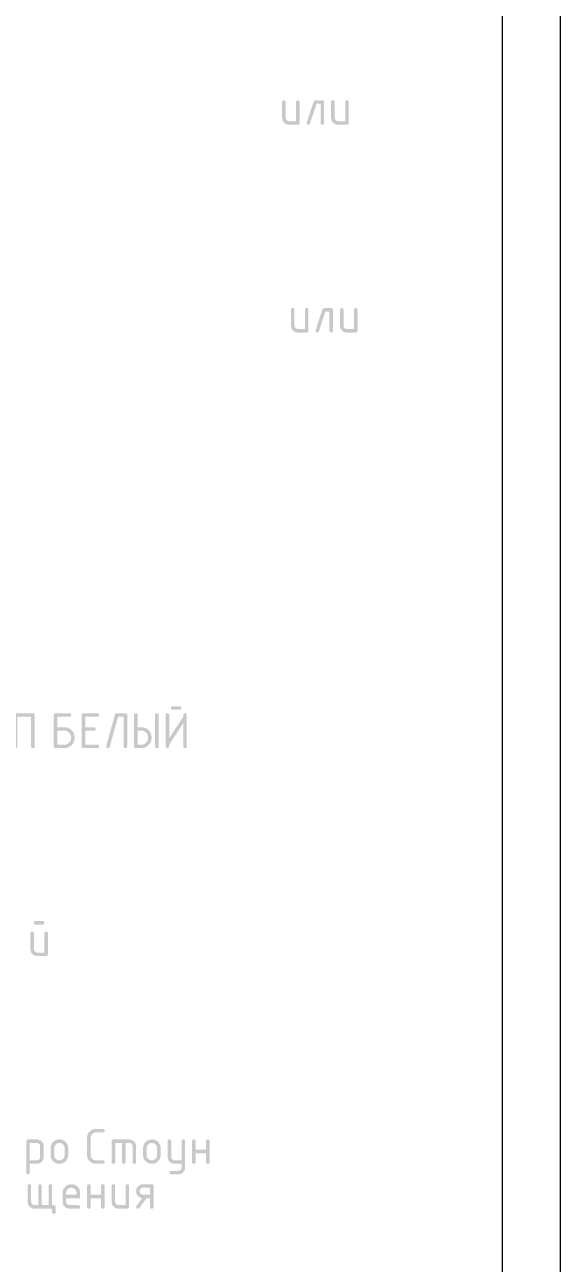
# Model space of a CAD drawing. Header units: millimetres. Extents: x -546 to 1681, y -650 to 1730.
# Drawn here: x 1142.7 to 1189.1, y 417.5 to 524.8 of the extents above; entities that cross this region are included whole.
import ezdxf

# ---------------------------------------------------------------- set-up
doc = ezdxf.new("R2010")
doc.units = ezdxf.units.MM

msp = doc.modelspace()

# ---------------------------------------------------------------- hatches: boundary and pattern name
h = msp.add_hatch(color=7)
h.dxf.hatch_style = 2
h.paths.add_polyline_path([(1166.54, 518.1), (1166.54, 516.28), (1166.53, 516.21), (1166.5, 516.16), (1166.45, 516.14), (1166.38, 516.13), (1165.63, 516.13), (1165.5, 516.14), (1165.39, 516.17), (1165.29, 516.22), (1165.2, 516.3), (1165.12, 516.39), (1165.07, 516.5), (1165.03, 516.61), (1165.02, 516.73), (1165.02, 518.1), (1165.03, 518.16), (1165.06, 518.21), (1165.11, 518.23), (1165.17, 518.24), (1165.24, 518.23), (1165.29, 518.21), (1165.32, 518.16), (1165.33, 518.1), (1165.33, 516.73), (1165.35, 516.62), (1165.41, 516.52), (1165.51, 516.45), (1165.63, 516.43), (1166.23, 516.43), (1166.23, 518.1), (1166.24, 518.16), (1166.27, 518.21), (1166.32, 518.23), (1166.38, 518.24), (1166.45, 518.23), (1166.5, 518.21), (1166.53, 518.16)])
h = msp.add_hatch(color=7)
h.dxf.hatch_style = 2
h.paths.add_polyline_path([(1167.9, 518.24), (1168.51, 518.24), (1168.57, 518.23), (1168.62, 518.21), (1168.65, 518.16), (1168.66, 518.1), (1168.66, 516.28), (1168.65, 516.21), (1168.62, 516.16), (1168.57, 516.14), (1168.51, 516.13), (1168.44, 516.14), (1168.39, 516.16), (1168.36, 516.21), (1168.35, 516.28), (1168.35, 517.94), (1168.01, 517.94), (1167.43, 516.23), (1167.38, 516.15), (1167.3, 516.13), (1167.23, 516.14), (1167.18, 516.17), (1167.15, 516.21), (1167.14, 516.28), (1167.15, 516.33), (1167.75, 518.12), (1167.81, 518.21)])
h = msp.add_hatch(color=7)
h.dxf.hatch_style = 2
h.paths.add_polyline_path([(1170.78, 518.1), (1170.78, 516.28), (1170.77, 516.21), (1170.74, 516.16), (1170.69, 516.14), (1170.63, 516.13), (1169.87, 516.13), (1169.75, 516.14), (1169.64, 516.17), (1169.53, 516.22), (1169.44, 516.3), (1169.36, 516.39), (1169.31, 516.5), (1169.28, 516.61), (1169.26, 516.73), (1169.26, 518.1), (1169.27, 518.16), (1169.3, 518.21), (1169.35, 518.23), (1169.42, 518.24), (1169.48, 518.23), (1169.53, 518.21), (1169.56, 518.16), (1169.57, 518.1), (1169.57, 516.73), (1169.59, 516.62), (1169.66, 516.52), (1169.76, 516.45), (1169.87, 516.43), (1170.48, 516.43), (1170.48, 518.1), (1170.48, 518.16), (1170.51, 518.21), (1170.56, 518.23), (1170.63, 518.24), (1170.69, 518.23), (1170.74, 518.21), (1170.77, 518.16)])
h = msp.add_hatch(color=7)
h.dxf.hatch_style = 2
h.paths.add_polyline_path([(1167.3, 500.1), (1167.3, 498.28), (1167.29, 498.21), (1167.26, 498.16), (1167.22, 498.14), (1167.15, 498.13), (1166.39, 498.13), (1166.27, 498.14), (1166.16, 498.17), (1166.06, 498.22), (1165.97, 498.3), (1165.89, 498.39), (1165.83, 498.5), (1165.8, 498.61), (1165.79, 498.73), (1165.79, 500.1), (1165.8, 500.16), (1165.83, 500.21), (1165.87, 500.24), (1165.94, 500.24), (1166.01, 500.24), (1166.05, 500.21), (1166.08, 500.16), (1166.09, 500.1), (1166.09, 498.73), (1166.11, 498.62), (1166.18, 498.52), (1166.28, 498.45), (1166.39, 498.43), (1167, 498.43), (1167, 500.1), (1167.01, 500.16), (1167.04, 500.21), (1167.08, 500.24), (1167.15, 500.24), (1167.22, 500.24), (1167.26, 500.21), (1167.29, 500.16)])
h = msp.add_hatch(color=7)
h.dxf.hatch_style = 2
h.paths.add_polyline_path([(1168.67, 500.24), (1169.27, 500.24), (1169.34, 500.24), (1169.39, 500.21), (1169.42, 500.16), (1169.42, 500.1), (1169.42, 498.28), (1169.42, 498.21), (1169.39, 498.16), (1169.34, 498.14), (1169.27, 498.13), (1169.21, 498.14), (1169.16, 498.16), (1169.13, 498.21), (1169.12, 498.28), (1169.12, 499.94), (1168.77, 499.94), (1168.2, 498.23), (1168.15, 498.15), (1168.06, 498.13), (1167.99, 498.14), (1167.95, 498.17), (1167.92, 498.21), (1167.91, 498.28), (1167.92, 498.33), (1168.51, 500.12), (1168.57, 500.21)])
h = msp.add_hatch(color=7)
h.dxf.hatch_style = 2
h.paths.add_polyline_path([(1171.55, 500.1), (1171.55, 498.28), (1171.54, 498.21), (1171.51, 498.16), (1171.46, 498.14), (1171.39, 498.13), (1170.64, 498.13), (1170.51, 498.14), (1170.4, 498.17), (1170.3, 498.22), (1170.21, 498.3), (1170.13, 498.39), (1170.08, 498.5), (1170.04, 498.61), (1170.03, 498.73), (1170.03, 500.1), (1170.04, 500.16), (1170.07, 500.21), (1170.12, 500.24), (1170.18, 500.24), (1170.25, 500.24), (1170.3, 500.21), (1170.33, 500.16), (1170.34, 500.1), (1170.34, 498.73), (1170.36, 498.62), (1170.43, 498.52), (1170.52, 498.45), (1170.64, 498.43), (1171.24, 498.43), (1171.24, 500.1), (1171.25, 500.16), (1171.28, 500.21), (1171.33, 500.24), (1171.39, 500.24), (1171.46, 500.24), (1171.51, 500.21), (1171.54, 500.16)])
h = msp.add_hatch(color=7)
h.paths.add_polyline_path([(1156.6, 465.15), (1156.66, 465.14), (1156.71, 465.12), (1156.74, 465.07), (1156.75, 465), (1156.75, 462.28), (1156.74, 462.21), (1156.71, 462.16), (1156.66, 462.14), (1156.6, 462.13), (1156.53, 462.14), (1156.49, 462.16), (1156.46, 462.21), (1156.45, 462.28), (1156.45, 464.29), (1155.24, 462.43), (1155.23, 462.3), (1155.22, 462.23), (1155.18, 462.15), (1155.08, 462.13), (1155.02, 462.14), (1154.97, 462.16), (1154.94, 462.21), (1154.93, 462.28), (1154.93, 465), (1154.94, 465.07), (1154.97, 465.12), (1155.02, 465.14), (1155.08, 465.15), (1155.15, 465.14), (1155.2, 465.12), (1155.23, 465.07), (1155.24, 465), (1155.24, 462.98), (1156.45, 464.85), (1156.45, 464.98), (1156.46, 465.05), (1156.5, 465.13)])
h.paths.add_polyline_path([(1156.14, 465.45), (1155.54, 465.45), (1155.47, 465.46), (1155.42, 465.49), (1155.39, 465.54), (1155.38, 465.61), (1155.39, 465.67), (1155.42, 465.72), (1155.47, 465.75), (1155.54, 465.76), (1156.14, 465.76), (1156.21, 465.75), (1156.26, 465.72), (1156.28, 465.67), (1156.29, 465.61), (1156.28, 465.54), (1156.26, 465.49), (1156.21, 465.46)])
h = msp.add_hatch(color=7)
h.dxf.hatch_style = 2
h.paths.add_polyline_path([(1141.92, 465.15), (1143.44, 465.15), (1143.5, 465.14), (1143.55, 465.12), (1143.58, 465.07), (1143.59, 465), (1143.59, 462.28), (1143.58, 462.21), (1143.55, 462.16), (1143.5, 462.14), (1143.44, 462.13), (1143.37, 462.14), (1143.32, 462.16), (1143.29, 462.21), (1143.28, 462.28), (1143.28, 464.85), (1142.07, 464.85), (1142.07, 462.28), (1142.06, 462.21), (1142.04, 462.16), (1141.99, 462.14), (1141.92, 462.13), (1141.85, 462.14), (1141.81, 462.16), (1141.78, 462.21), (1141.77, 462.28), (1141.77, 465), (1141.78, 465.07), (1141.81, 465.12), (1141.85, 465.14)])
h = msp.add_hatch(color=7)
h.paths.add_polyline_path([(1147.05, 463.03), (1147.04, 462.85), (1146.99, 462.68), (1146.9, 462.53), (1146.79, 462.39), (1146.65, 462.27), (1146.49, 462.19), (1146.33, 462.14), (1146.15, 462.13), (1145.39, 462.13), (1145.32, 462.14), (1145.27, 462.16), (1145.25, 462.21), (1145.24, 462.28), (1145.24, 465), (1145.25, 465.07), (1145.27, 465.12), (1145.32, 465.14), (1145.39, 465.15), (1146.6, 465.15), (1146.67, 465.14), (1146.71, 465.12), (1146.74, 465.07), (1146.75, 465), (1146.74, 464.94), (1146.71, 464.89), (1146.67, 464.86), (1146.6, 464.85), (1145.54, 464.85), (1145.54, 463.94), (1146.15, 463.94), (1146.33, 463.93), (1146.5, 463.88), (1146.65, 463.8), (1146.79, 463.68), (1146.9, 463.54), (1146.99, 463.39), (1147.04, 463.22)])
h.paths.add_polyline_path([(1145.54, 463.64), (1145.54, 462.43), (1146.15, 462.43), (1146.27, 462.44), (1146.38, 462.47), (1146.48, 462.53), (1146.57, 462.61), (1146.65, 462.7), (1146.71, 462.8), (1146.74, 462.91), (1146.75, 463.03), (1146.74, 463.16), (1146.71, 463.27), (1146.65, 463.37), (1146.57, 463.47), (1146.48, 463.54), (1146.38, 463.6), (1146.27, 463.63), (1146.15, 463.64)])
h = msp.add_hatch(color=7)
h.dxf.hatch_style = 2
h.paths.add_polyline_path([(1147.66, 462.28), (1147.66, 465), (1147.67, 465.07), (1147.7, 465.12), (1147.74, 465.14), (1147.81, 465.15), (1149.02, 465.15), (1149.09, 465.14), (1149.14, 465.12), (1149.17, 465.07), (1149.17, 465), (1149.17, 464.94), (1149.14, 464.89), (1149.09, 464.86), (1149.02, 464.85), (1147.96, 464.85), (1147.96, 463.94), (1148.72, 463.94), (1148.78, 463.93), (1148.83, 463.91), (1148.86, 463.86), (1148.87, 463.79), (1148.86, 463.72), (1148.83, 463.68), (1148.78, 463.65), (1148.72, 463.64), (1147.96, 463.64), (1147.96, 462.43), (1149.02, 462.43), (1149.09, 462.42), (1149.14, 462.39), (1149.17, 462.34), (1149.17, 462.28), (1149.17, 462.21), (1149.14, 462.16), (1149.09, 462.14), (1149.02, 462.13), (1147.81, 462.13), (1147.74, 462.14), (1147.7, 462.16), (1147.67, 462.21)])
h = msp.add_hatch(color=7)
h.dxf.hatch_style = 2
h.paths.add_polyline_path([(1150.69, 465.15), (1151.45, 465.15), (1151.51, 465.14), (1151.56, 465.12), (1151.59, 465.07), (1151.6, 465), (1151.6, 462.28), (1151.59, 462.21), (1151.56, 462.16), (1151.51, 462.14), (1151.45, 462.13), (1151.38, 462.14), (1151.33, 462.16), (1151.31, 462.21), (1151.3, 462.28), (1151.3, 464.85), (1150.81, 464.85), (1150.08, 462.23), (1150.03, 462.15), (1149.93, 462.13), (1149.87, 462.14), (1149.82, 462.16), (1149.79, 462.21), (1149.78, 462.28), (1149.78, 462.3), (1149.79, 462.33), (1150.53, 465), (1150.56, 465.07), (1150.59, 465.12), (1150.63, 465.14)])
h = msp.add_hatch(color=7)
h.paths.add_polyline_path([(1152.36, 462.13), (1152.29, 462.14), (1152.24, 462.16), (1152.21, 462.21), (1152.2, 462.28), (1152.2, 465), (1152.21, 465.07), (1152.24, 465.12), (1152.29, 465.14), (1152.36, 465.15), (1152.42, 465.14), (1152.47, 465.12), (1152.5, 465.07), (1152.51, 465), (1152.51, 463.94), (1152.81, 463.94), (1153, 463.93), (1153.18, 463.88), (1153.33, 463.8), (1153.47, 463.69), (1153.58, 463.55), (1153.66, 463.4), (1153.7, 463.23), (1153.72, 463.03), (1153.7, 462.85), (1153.65, 462.68), (1153.57, 462.53), (1153.45, 462.39), (1153.31, 462.27), (1153.16, 462.19), (1152.99, 462.14), (1152.81, 462.13)])
h.paths.add_polyline_path([(1152.51, 462.43), (1152.81, 462.43), (1152.93, 462.44), (1153.04, 462.47), (1153.15, 462.53), (1153.24, 462.61), (1153.32, 462.7), (1153.37, 462.8), (1153.4, 462.91), (1153.41, 463.03), (1153.4, 463.16), (1153.37, 463.27), (1153.32, 463.37), (1153.24, 463.47), (1153.15, 463.54), (1153.04, 463.6), (1152.93, 463.63), (1152.81, 463.64), (1152.51, 463.64)])
h.paths.add_polyline_path([(1154.17, 462.13), (1154.11, 462.14), (1154.06, 462.16), (1154.03, 462.21), (1154.02, 462.28), (1154.02, 465), (1154.03, 465.07), (1154.06, 465.12), (1154.11, 465.14), (1154.17, 465.15), (1154.24, 465.14), (1154.29, 465.12), (1154.32, 465.07), (1154.32, 465), (1154.32, 462.28), (1154.32, 462.21), (1154.29, 462.16), (1154.24, 462.14)])
h = msp.add_hatch(color=7)
h.paths.add_polyline_path([(1144.73, 446.1), (1144.73, 444.28), (1144.72, 444.21), (1144.69, 444.16), (1144.64, 444.14), (1144.58, 444.13), (1143.82, 444.13), (1143.7, 444.14), (1143.58, 444.17), (1143.48, 444.23), (1143.39, 444.3), (1143.31, 444.4), (1143.26, 444.5), (1143.22, 444.61), (1143.21, 444.73), (1143.21, 446.1), (1143.22, 446.16), (1143.25, 446.21), (1143.3, 446.24), (1143.37, 446.25), (1143.43, 446.24), (1143.48, 446.21), (1143.51, 446.16), (1143.52, 446.1), (1143.52, 444.73), (1143.54, 444.62), (1143.61, 444.52), (1143.7, 444.45), (1143.82, 444.43), (1144.42, 444.43), (1144.42, 446.1), (1144.43, 446.16), (1144.46, 446.21), (1144.51, 446.24), (1144.58, 446.25), (1144.64, 446.24), (1144.69, 446.21), (1144.72, 446.16)])
h.paths.add_polyline_path([(1144.27, 446.85), (1143.67, 446.85), (1143.6, 446.86), (1143.56, 446.89), (1143.53, 446.94), (1143.52, 447), (1143.53, 447.07), (1143.56, 447.12), (1143.6, 447.15), (1143.67, 447.16), (1144.27, 447.16), (1144.34, 447.15), (1144.39, 447.12), (1144.41, 447.07), (1144.42, 447), (1144.41, 446.94), (1144.39, 446.89), (1144.34, 446.86)])
h = msp.add_hatch(color=7)
h.dxf.hatch_style = 2
h.paths.add_polyline_path([(1149.49, 429.15), (1149.56, 429.14), (1149.61, 429.12), (1149.64, 429.07), (1149.65, 429), (1149.64, 428.93), (1149.61, 428.89), (1149.56, 428.86), (1149.49, 428.85), (1148.89, 428.85), (1148.77, 428.83), (1148.66, 428.79), (1148.57, 428.72), (1148.5, 428.62), (1148.45, 428.52), (1148.44, 428.4), (1148.44, 426.88), (1148.47, 426.71), (1148.57, 426.56), (1148.71, 426.46), (1148.89, 426.43), (1149.49, 426.43), (1149.56, 426.42), (1149.61, 426.39), (1149.64, 426.34), (1149.65, 426.27), (1149.64, 426.21), (1149.61, 426.16), (1149.56, 426.14), (1149.49, 426.13), (1148.89, 426.13), (1148.74, 426.14), (1148.6, 426.18), (1148.47, 426.25), (1148.35, 426.35), (1148.25, 426.46), (1148.19, 426.59), (1148.14, 426.73), (1148.13, 426.88), (1148.13, 428.4), (1148.14, 428.55), (1148.19, 428.69), (1148.25, 428.82), (1148.35, 428.93), (1148.47, 429.03), (1148.6, 429.1), (1148.74, 429.14), (1148.89, 429.15)])
h = msp.add_hatch(color=7)
h.paths.add_polyline_path([(1142.85, 428.09), (1142.86, 428.16), (1142.89, 428.21), (1142.94, 428.23), (1143, 428.24), (1143.76, 428.24), (1143.88, 428.23), (1143.99, 428.2), (1144.1, 428.14), (1144.19, 428.07), (1144.27, 427.98), (1144.32, 427.87), (1144.35, 427.76), (1144.37, 427.64), (1144.37, 426.73), (1144.35, 426.61), (1144.32, 426.5), (1144.27, 426.39), (1144.19, 426.3), (1144.1, 426.22), (1143.99, 426.17), (1143.88, 426.14), (1143.76, 426.13), (1143.15, 426.13), (1143.15, 425.36), (1143.14, 425.3), (1143.12, 425.25), (1143.07, 425.23), (1143, 425.22), (1142.94, 425.23), (1142.89, 425.25), (1142.86, 425.3), (1142.85, 425.36)])
h.paths.add_polyline_path([(1143.15, 427.94), (1143.15, 426.43), (1143.76, 426.43), (1143.88, 426.45), (1143.97, 426.52), (1144.04, 426.61), (1144.06, 426.73), (1144.06, 427.64), (1144.04, 427.76), (1143.98, 427.85), (1143.88, 427.92), (1143.76, 427.94)])
h = msp.add_hatch(color=7)
h.paths.add_polyline_path([(1144.97, 426.88), (1144.97, 427.49), (1144.98, 427.64), (1145.03, 427.78), (1145.09, 427.91), (1145.19, 428.02), (1145.31, 428.12), (1145.44, 428.19), (1145.58, 428.23), (1145.73, 428.24), (1145.88, 428.23), (1146.02, 428.19), (1146.15, 428.12), (1146.27, 428.03), (1146.36, 427.91), (1146.43, 427.78), (1146.47, 427.64), (1146.49, 427.49), (1146.49, 426.88), (1146.47, 426.73), (1146.43, 426.59), (1146.36, 426.46), (1146.26, 426.35), (1146.15, 426.25), (1146.02, 426.18), (1145.88, 426.14), (1145.73, 426.13), (1145.58, 426.14), (1145.44, 426.18), (1145.31, 426.25), (1145.19, 426.35), (1145.09, 426.46), (1145.03, 426.59), (1144.98, 426.73)])
h.paths.add_polyline_path([(1146.18, 426.88), (1146.18, 427.49), (1146.15, 427.66), (1146.05, 427.81), (1145.9, 427.91), (1145.73, 427.94), (1145.55, 427.91), (1145.41, 427.81), (1145.31, 427.66), (1145.28, 427.49), (1145.28, 426.88), (1145.31, 426.71), (1145.41, 426.56), (1145.55, 426.46), (1145.73, 426.43), (1145.9, 426.46), (1146.05, 426.56), (1146.15, 426.71)])
h = msp.add_hatch(color=7)
h.dxf.hatch_style = 2
h.paths.add_polyline_path([(1150.41, 428.24), (1151.77, 428.24), (1151.89, 428.23), (1152, 428.2), (1152.1, 428.14), (1152.2, 428.07), (1152.27, 427.98), (1152.33, 427.87), (1152.36, 427.76), (1152.37, 427.64), (1152.37, 426.27), (1152.36, 426.21), (1152.34, 426.16), (1152.29, 426.14), (1152.22, 426.13), (1152.15, 426.14), (1152.11, 426.16), (1152.08, 426.21), (1152.07, 426.27), (1152.07, 427.64), (1152.05, 427.76), (1151.98, 427.85), (1151.89, 427.92), (1151.77, 427.94), (1151.46, 427.94), (1151.46, 426.27), (1151.45, 426.21), (1151.43, 426.16), (1151.38, 426.14), (1151.31, 426.13), (1151.25, 426.14), (1151.2, 426.16), (1151.17, 426.21), (1151.16, 426.27), (1151.16, 427.94), (1150.56, 427.94), (1150.56, 426.27), (1150.55, 426.21), (1150.52, 426.16), (1150.47, 426.14), (1150.41, 426.13), (1150.34, 426.14), (1150.29, 426.16), (1150.26, 426.21), (1150.25, 426.27), (1150.25, 428.09), (1150.26, 428.16), (1150.29, 428.21), (1150.34, 428.23)])
h = msp.add_hatch(color=7)
h.paths.add_polyline_path([(1152.98, 426.88), (1152.98, 427.49), (1152.99, 427.64), (1153.03, 427.78), (1153.1, 427.91), (1153.2, 428.02), (1153.32, 428.12), (1153.45, 428.19), (1153.59, 428.23), (1153.74, 428.24), (1153.89, 428.23), (1154.03, 428.19), (1154.16, 428.12), (1154.28, 428.03), (1154.37, 427.91), (1154.44, 427.78), (1154.48, 427.64), (1154.5, 427.49), (1154.5, 426.88), (1154.48, 426.73), (1154.44, 426.59), (1154.37, 426.46), (1154.27, 426.35), (1154.16, 426.25), (1154.03, 426.18), (1153.89, 426.14), (1153.74, 426.13), (1153.59, 426.14), (1153.45, 426.18), (1153.32, 426.25), (1153.2, 426.35), (1153.1, 426.46), (1153.03, 426.59), (1152.99, 426.73)])
h.paths.add_polyline_path([(1154.19, 426.88), (1154.19, 427.49), (1154.16, 427.66), (1154.06, 427.81), (1153.91, 427.91), (1153.74, 427.94), (1153.56, 427.91), (1153.42, 427.81), (1153.32, 427.66), (1153.28, 427.49), (1153.28, 426.88), (1153.32, 426.71), (1153.42, 426.56), (1153.56, 426.46), (1153.74, 426.43), (1153.91, 426.46), (1154.06, 426.56), (1154.16, 426.71)])
h = msp.add_hatch(color=7)
h.dxf.hatch_style = 2
h.paths.add_polyline_path([(1156.31, 425.82), (1156.31, 426.13), (1155.71, 426.13), (1155.59, 426.14), (1155.47, 426.17), (1155.37, 426.22), (1155.28, 426.3), (1155.2, 426.39), (1155.15, 426.5), (1155.11, 426.61), (1155.1, 426.73), (1155.1, 428.09), (1155.11, 428.16), (1155.14, 428.21), (1155.19, 428.23), (1155.25, 428.24), (1155.32, 428.23), (1155.37, 428.21), (1155.4, 428.16), (1155.41, 428.09), (1155.41, 426.73), (1155.43, 426.62), (1155.5, 426.52), (1155.59, 426.45), (1155.71, 426.43), (1156.31, 426.43), (1156.31, 428.09), (1156.32, 428.16), (1156.35, 428.21), (1156.4, 428.23), (1156.46, 428.24), (1156.53, 428.23), (1156.58, 428.21), (1156.61, 428.16), (1156.62, 428.09), (1156.62, 425.82), (1156.61, 425.7), (1156.57, 425.59), (1156.52, 425.48), (1156.44, 425.39), (1156.35, 425.31), (1156.25, 425.26), (1156.14, 425.23), (1156.02, 425.22), (1155.41, 425.22), (1155.34, 425.23), (1155.29, 425.25), (1155.26, 425.3), (1155.25, 425.37), (1155.27, 425.42), (1155.3, 425.47), (1155.35, 425.51), (1155.41, 425.52), (1156.01, 425.52), (1156.13, 425.54), (1156.23, 425.61), (1156.29, 425.7)])
h = msp.add_hatch(color=7)
h.dxf.hatch_style = 2
h.paths.add_polyline_path([(1157.53, 427.03), (1157.53, 426.27), (1157.52, 426.21), (1157.49, 426.16), (1157.44, 426.14), (1157.38, 426.13), (1157.31, 426.14), (1157.26, 426.16), (1157.23, 426.21), (1157.22, 426.27), (1157.22, 428.09), (1157.23, 428.16), (1157.26, 428.21), (1157.31, 428.23), (1157.38, 428.24), (1157.44, 428.23), (1157.49, 428.21), (1157.52, 428.16), (1157.53, 428.09), (1157.53, 427.34), (1158.43, 427.34), (1158.43, 428.09), (1158.44, 428.16), (1158.47, 428.21), (1158.52, 428.23), (1158.59, 428.24), (1158.65, 428.23), (1158.7, 428.21), (1158.73, 428.16), (1158.74, 428.09), (1158.74, 426.27), (1158.73, 426.21), (1158.7, 426.16), (1158.65, 426.14), (1158.59, 426.13), (1158.52, 426.14), (1158.47, 426.16), (1158.44, 426.21), (1158.43, 426.27), (1158.43, 427.03)])
h = msp.add_hatch(color=7)
h.dxf.hatch_style = 2
h.paths.add_polyline_path([(1145.1, 422.25), (1143.58, 422.25), (1143.46, 422.26), (1143.35, 422.29), (1143.25, 422.34), (1143.15, 422.42), (1143.08, 422.51), (1143.02, 422.62), (1142.99, 422.73), (1142.98, 422.85), (1142.98, 424.21), (1142.99, 424.28), (1143.01, 424.32), (1143.06, 424.35), (1143.13, 424.36), (1143.2, 424.35), (1143.24, 424.32), (1143.27, 424.28), (1143.28, 424.21), (1143.28, 422.85), (1143.3, 422.74), (1143.37, 422.64), (1143.47, 422.57), (1143.58, 422.55), (1143.89, 422.55), (1143.89, 424.21), (1143.9, 424.28), (1143.92, 424.32), (1143.97, 424.35), (1144.03, 424.36), (1144.1, 424.35), (1144.15, 424.32), (1144.18, 424.28), (1144.19, 424.21), (1144.19, 422.55), (1144.79, 422.55), (1144.79, 424.21), (1144.8, 424.28), (1144.83, 424.32), (1144.88, 424.35), (1144.94, 424.36), (1145.01, 424.35), (1145.06, 424.32), (1145.09, 424.28), (1145.1, 424.21), (1145.1, 422.55), (1145.25, 422.55), (1145.31, 422.54), (1145.36, 422.51), (1145.39, 422.46), (1145.4, 422.4), (1145.4, 421.94), (1145.39, 421.87), (1145.36, 421.83), (1145.31, 421.8), (1145.25, 421.79), (1145.18, 421.8), (1145.14, 421.83), (1145.11, 421.87), (1145.1, 421.94)])
h = msp.add_hatch(color=7)
h.paths.add_polyline_path([(1146.76, 424.06), (1146.59, 424.03), (1146.44, 423.93), (1146.34, 423.78), (1146.31, 423.61), (1146.31, 423.46), (1147.22, 423.46), (1147.22, 423.61), (1147.18, 423.78), (1147.08, 423.93), (1146.94, 424.03)])
h.paths.add_polyline_path([(1146.31, 423.15), (1146.31, 422.85), (1146.33, 422.74), (1146.4, 422.64), (1146.5, 422.57), (1146.61, 422.55), (1147.37, 422.55), (1147.43, 422.54), (1147.48, 422.51), (1147.51, 422.46), (1147.52, 422.39), (1147.51, 422.33), (1147.48, 422.28), (1147.43, 422.25), (1147.37, 422.25), (1146.61, 422.25), (1146.49, 422.26), (1146.38, 422.29), (1146.27, 422.34), (1146.18, 422.42), (1146.1, 422.51), (1146.05, 422.61), (1146.02, 422.73), (1146, 422.85), (1146, 423.6), (1146.02, 423.76), (1146.06, 423.9), (1146.13, 424.03), (1146.23, 424.14), (1146.34, 424.24), (1146.47, 424.31), (1146.61, 424.35), (1146.76, 424.36), (1146.92, 424.35), (1147.06, 424.31), (1147.18, 424.24), (1147.3, 424.15), (1147.4, 424.03), (1147.47, 423.9), (1147.51, 423.76), (1147.52, 423.61), (1147.52, 423.15)])
h = msp.add_hatch(color=7)
h.dxf.hatch_style = 2
h.paths.add_polyline_path([(1148.43, 423.15), (1148.43, 422.39), (1148.42, 422.33), (1148.39, 422.28), (1148.35, 422.25), (1148.28, 422.25), (1148.21, 422.25), (1148.16, 422.28), (1148.14, 422.33), (1148.13, 422.39), (1148.13, 424.21), (1148.14, 424.28), (1148.16, 424.32), (1148.21, 424.35), (1148.28, 424.36), (1148.35, 424.35), (1148.39, 424.32), (1148.42, 424.28), (1148.43, 424.21), (1148.43, 423.46), (1149.34, 423.46), (1149.34, 424.21), (1149.35, 424.28), (1149.38, 424.32), (1149.42, 424.35), (1149.49, 424.36), (1149.56, 424.35), (1149.6, 424.32), (1149.63, 424.28), (1149.64, 424.21), (1149.64, 422.39), (1149.63, 422.33), (1149.6, 422.28), (1149.56, 422.25), (1149.49, 422.25), (1149.42, 422.25), (1149.38, 422.28), (1149.35, 422.33), (1149.34, 422.39), (1149.34, 423.15)])
h = msp.add_hatch(color=7)
h.dxf.hatch_style = 2
h.paths.add_polyline_path([(1151.76, 424.21), (1151.76, 422.39), (1151.75, 422.33), (1151.73, 422.28), (1151.68, 422.25), (1151.61, 422.25), (1150.85, 422.25), (1150.73, 422.26), (1150.62, 422.29), (1150.52, 422.34), (1150.43, 422.42), (1150.35, 422.51), (1150.29, 422.61), (1150.26, 422.73), (1150.25, 422.85), (1150.25, 424.21), (1150.26, 424.28), (1150.29, 424.32), (1150.33, 424.35), (1150.4, 424.36), (1150.47, 424.35), (1150.51, 424.32), (1150.54, 424.28), (1150.55, 424.21), (1150.55, 422.85), (1150.58, 422.74), (1150.64, 422.64), (1150.74, 422.57), (1150.85, 422.55), (1151.46, 422.55), (1151.46, 424.21), (1151.47, 424.28), (1151.5, 424.32), (1151.54, 424.35), (1151.61, 424.36), (1151.68, 424.35), (1151.73, 424.32), (1151.75, 424.28)])
h = msp.add_hatch(color=7)
h.paths.add_polyline_path([(1152.91, 423.16), (1152.8, 423.18), (1152.7, 423.22), (1152.6, 423.28), (1152.52, 423.35), (1152.46, 423.44), (1152.41, 423.54), (1152.38, 423.64), (1152.37, 423.76), (1152.38, 423.88), (1152.41, 423.99), (1152.47, 424.1), (1152.55, 424.19), (1152.64, 424.26), (1152.74, 424.32), (1152.85, 424.35), (1152.98, 424.36), (1153.73, 424.36), (1153.8, 424.35), (1153.85, 424.32), (1153.88, 424.28), (1153.89, 424.21), (1153.89, 422.39), (1153.88, 422.33), (1153.85, 422.28), (1153.8, 422.25), (1153.73, 422.25), (1153.67, 422.25), (1153.62, 422.28), (1153.59, 422.33), (1153.58, 422.39), (1153.58, 423.15), (1153.28, 423.15), (1152.65, 422.31), (1152.59, 422.26), (1152.52, 422.25), (1152.46, 422.25), (1152.41, 422.28), (1152.38, 422.33), (1152.37, 422.39), (1152.4, 422.49)])
h.paths.add_polyline_path([(1152.67, 423.76), (1152.7, 423.64), (1152.76, 423.54), (1152.86, 423.47), (1152.98, 423.45), (1153.58, 423.45), (1153.58, 424.06), (1152.98, 424.06), (1152.86, 424.04), (1152.76, 423.97), (1152.7, 423.87)])

# ---------------------------------------------------------------- linework, layer by layer
at = {"color": 7, "lineweight": 0}
for p, q in [((1189.11, 840.99), (1189.11, -0.01)), ((1184.11, 4.99), (1184.11, 588.94))]:
    msp.add_line(p, q, dxfattribs=at)
msp.add_lwpolyline([(1184.11, 4.99), (1184.11, 835.99)], dxfattribs=at)

# ---------------------------------------------------------------- texts
at = {"color": 7, "char_height": 3.0403, "attachment_point": 1}
for insert in [(1145.85, 519.17), (1145.85, 501.17), (1148.32, 465.17), (1145.03, 447.17), (1150.14, 429.17)]:
    msp.add_mtext('{\\fGOSTCommon|b0|i0|c0; }', dxfattribs=dict(at, insert=insert))

doc.saveas('drawing.dxf')
